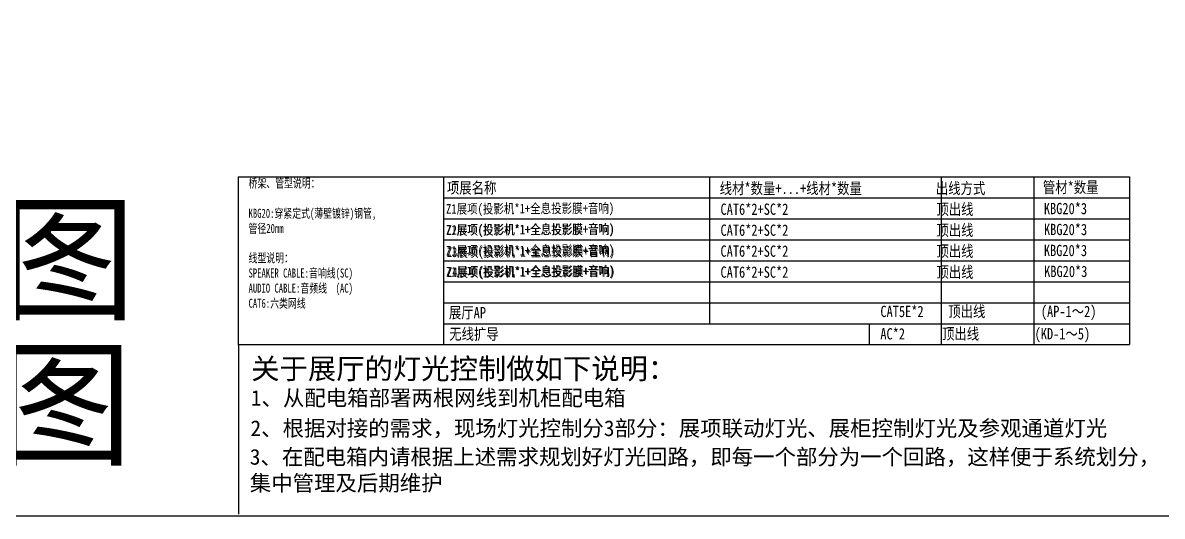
# Model space of a CAD drawing. Header units: millimetres. Extents: x 89805 to 1757503, y 48266 to 267832.
# Drawn here: x 932412 to 946126, y 118661 to 124604 of the extents above; entities that cross this region are included whole.
import ezdxf

# ---------------------------------------------------------------- set-up
doc = ezdxf.new("R2010")
doc.units = ezdxf.units.MM
doc.header["$LTSCALE"] = 1000
for name, color, linetype in [('HATCH-OTHER', 161, 'Continuous'), ('WALL-WIDE', 6, 'Continuous'), ('多媒体弱电', 5, 'Continuous')]:
    doc.layers.add(name, color=color, linetype=linetype)
doc.styles.get("Standard").update_dxf_attribs({"font": 'txt', "bigfont": 'gbcbig.shx'})
doc.styles.add('黑体', font='simhei.ttf', dxfattribs={"width": 0.7})

# ---------------------------------------------------------------- blocks, each defined once
blk = doc.blocks.new('dfghh')
at = {"layer": 'WALL-WIDE', "color": 4}
blk.add_lwpolyline([(-579.5, 402.72), (0.35, 402.72), (0.35, -0.35), (-579.5, -0.35)], close=True, dxfattribs=at)

msp = doc.modelspace()

# ---------------------------------------------------------------- linework, layer by layer
at = {"layer": 'Defpoints', "color": 4}
for p, q in [((937480, 120727.4), (937480, 120979.8)), ((942602.2, 120727.4), (942602.2, 120979.8)), ((935005.8, 120727.4), (945730.6, 120727.4))]:
    msp.add_line(p, q, dxfattribs=at)
at = {"layer": '多媒体弱电', "color": 4}
for p, q in [((935005.2, 122746.7), (935006.4, 118685.3)), ((935005.2, 122746.7), (945730.6, 122746.7)), ((937480, 120979.8), (937480, 122746.7)), ((940677.8, 122746.7), (940677.8, 120979.8)), ((943466.5, 122746.7), (943466.5, 120721.6)), ((944581.3, 122746.7), (944581.3, 120727.4)), ((945730.6, 122746.7), (945730.6, 120727.4)), ((937480, 122494.2), (945730.6, 122494.2)), ((937480, 122241.8), (945730.6, 122241.8)), ((939895.7, 122241.8), (945730.6, 122241.8)), ((937480, 121989.4), (945730.6, 121989.4)), ((937480, 121737), (945730.6, 121737)), ((937480, 121484.6), (945730.6, 121484.6)), ((937480, 121232.2), (945730.6, 121232.2)), ((937480, 120979.8), (945730.6, 120979.8))]:
    msp.add_line(p, q, dxfattribs=at)

# ---------------------------------------------------------------- block references
at = {"layer": 'HATCH-OTHER', "linetype": 'ByBlock', "xscale": 68.60699999995995, "yscale": 68.60700000000361, "zscale": 68.607}
msp.add_blockref('dfghh', (958823.5, 118685.3), dxfattribs=at)

# ---------------------------------------------------------------- texts
at = {"layer": '多媒体弱电', "color": 4, "style": '黑体', "width": 0.8}
for s, height, p in [('项展名称', 136.41, (937517.3, 122548)), ('线材*数量+...+线材*数量            出线方式 ', 136.414, (940800.3, 122541.6)), ('CAT6*2+SC*2                        顶出线   ', 136.414, (940810, 122290.2)), ('CAT6*2+SC*2                        顶出线   ', 136.414, (940810, 122037.8)), ('CAT6*2+SC*2                        顶出线   ', 136.414, (940810, 121785.4)), ('CAT6*2+SC*2                        顶出线   ', 136.414, (940810, 121533)), ('展厅AP', 136.41, (937541.2, 121044.6)), ('CAT5E*2    顶出线         (AP-1～2)', 136.414, (942734.6, 121059.4)), ('无线扩导', 136.41, (937544.4, 120787.2)), ('AC*2      顶出线         (KD-1～5)', 136.414, (942733.7, 120789.8))]:
    msp.add_text(s, height=height, dxfattribs=at).set_placement(p)
at = {"layer": '多媒体弱电', "color": 5, "style": '黑体', "width": 0.8}
for s, p in [('管材*数量', (944689.9, 122554)), ('KBG20*3', (944702, 122298.4)), ('KBG20*3', (944703.1, 122046)), ('KBG20*3', (944702, 121793.6)), ('KBG20*3', (944705.4, 121541.2))]:
    msp.add_text(s, height=136.41, dxfattribs=at).set_placement(p)
at = {"layer": '多媒体弱电', "color": 4, "style": '黑体', "width": 0.8}
for s, p in [('Z1展项(投影机*1+全息投影膜+音响)', (937507.1, 122303.1, -99.5)), ('Z1展项(投影机*1+全息投影膜+音响)', (937507.1, 122050.7, -99.5)), ('Z2展项(投影机*1+全息投影膜+音响)', (937512.1, 122049.3, -99.5)), ('Z1展项(投影机*1+全息投影膜+音响)', (937507.1, 121798.3, -99.5)), ('Z3展项(投影机*1+全息投影膜+音响)', (937516.7, 121781.5, -99.5)), ('Z1展项(投影机*1+全息投影膜+音响)', (937507.1, 121545.9, -99.5)), ('Z4展项(投影机*1+全息投影膜+音响)', (937518.3, 121541.3, -99.5))]:
    msp.add_text(s, height=115.952, rotation=0.32102, dxfattribs=at).set_placement(p)
at = {"layer": '多媒体弱电', "color": 4, "char_height": 109.131, "width": 4017.004, "attachment_point": 1, "style": '黑体'}
for s, insert in [('{\\fKaiTi|b0|i0|c134|p49;桥架、管型说明：\\P\\PKBG20:穿紧定式(薄壁镀锌)钢管,\\P管径20mm }', (935129, 122727.7)), ('{\\fKaiTi|b0|i0|c134|p49;线型说明： \\PSPEAKER CABLE:音响线(SC) \\PAUDIO CABLE:音频线  (AC)\\PCAT6:六类网线}', (935129.3, 121826.4))]:
    msp.add_mtext(s, dxfattribs=dict(at, insert=insert))
at = {"layer": '多媒体弱电', "color": 2, "char_height": 1215, "width": 40733.496, "attachment_point": 1}
for s, insert in [('{\\fSimSun|b1|i0|c134|p34;\\C5;弱电施工图}', (925488.3, 122366)), ('{\\fSimSun|b1|i0|c134|p34;\\C5;音箱点位图}', (925449.6, 120618.9))]:
    msp.add_mtext(s, dxfattribs=dict(at, insert=insert))
at = {"layer": '多媒体弱电', "color": 4, "attachment_point": 1}
for s, insert, char_height, width in [('{\\fSimSun|b1|i0|c134|p34;\\C5;关于展厅的灯光控制做如下说明：}', (935161.6, 120563, -68.2), 250.047, 8382.953), ('{\\fSimSun|b1|i0|c134|p34;\\C5;1、从配电箱部署两根网线到机柜配电箱}', (935156.7, 120180.4, -68.2), 189, 5581.984), ('{\\fSimSun|b1|i0|c134|p34;\\C5;2、根据对接的需求，现场灯光控制分3部分：展项联动灯光、展柜控制灯光及参观通道灯光}', (935152.6, 119815.2, -68.2), 189, 10658.752), ('{\\fSimSun|b1|i0|c134|p34;\\C5;3、在配电箱内请根据上述需求规划好灯光回路，即每一个部分为一个回路，这样便于系统划分，集中管理及后期维护}', (935144.4, 119470.5, -68.2), 189, 11099.656)]:
    msp.add_mtext(s, dxfattribs=dict(at, insert=insert, char_height=char_height, width=width))

doc.saveas('drawing.dxf')
